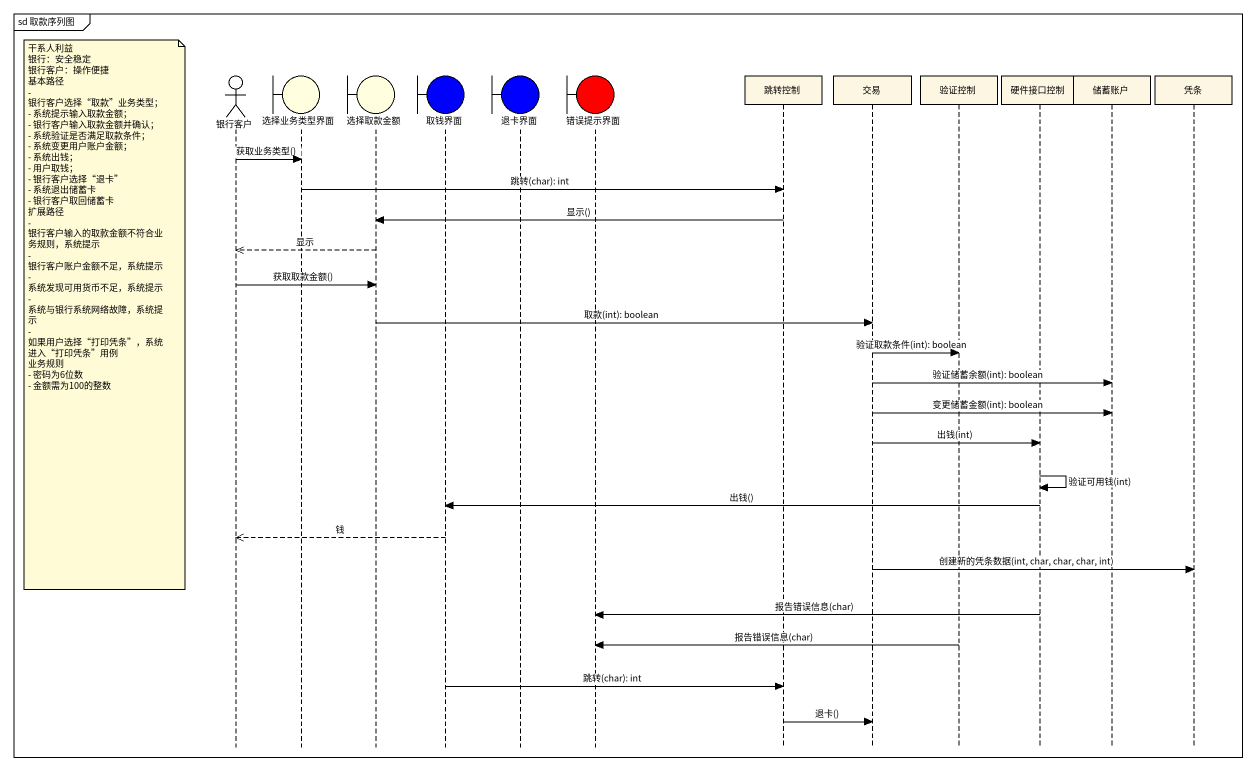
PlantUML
@startuml
mainframe sd 取款序列图
hide footbox
actor 银行客户
boundary 选择业务类型界面 #FFFFE0
boundary 选择取款金额 #FFFFE0
boundary 取钱界面 #0000FF
boundary 退卡界面 #0000FF
boundary 错误提示界面 #FF0000
participant 跳转控制
participant 交易
participant 验证控制
participant 硬件接口控制
participant 储蓄账户
participant 凭条

银行客户 -> 选择业务类型界面 : 获取业务类型()
选择业务类型界面 -> 跳转控制 : 跳转(char): int
跳转控制 -> 选择取款金额 : 显示()
选择取款金额 -->> 银行客户 : 显示
银行客户 -> 选择取款金额 : 获取取款金额()
note left of 银行客户
  干系人利益
  银行：安全稳定
  银行客户：操作便捷
  基本路径
  - 银行客户选择“取款”业务类型；
  - 系统提示输入取款金额；
  - 银行客户输入取款金额并确认；
  - 系统验证是否满足取款条件；
  - 系统变更用户账户金额；
  - 系统出钱；
  - 用户取钱；
  - 银行客户选择“退卡”
  - 系统退出储蓄卡
  - 银行客户取回储蓄卡
  扩展路径
  - 银行客户输入的取款金额不符合业务规则，系统提示
  - 银行客户账户金额不足，系统提示
  - 系统发现可用货币不足，系统提示
  - 系统与银行系统网络故障，系统提示
  - 如果用户选择“打印凭条”，系统进入“打印凭条”用例
  业务规则
  - 密码为6位数
  - 金额需为100的整数
end note
选择取款金额 -> 交易 : 取款(int): boolean
交易 -> 验证控制 : 验证取款条件(int): boolean
交易 -> 储蓄账户 : 验证储蓄余额(int): boolean
交易 -> 储蓄账户 : 变更储蓄金额(int): boolean
交易 -> 硬件接口控制 : 出钱(int)
硬件接口控制 -> 硬件接口控制 : 验证可用钱(int)
硬件接口控制 -> 取钱界面 : 出钱()
取钱界面 -->> 银行客户 : 钱
交易 -> 凭条 : 创建新的凭条数据(int, char, char, char, int)
硬件接口控制 -> 错误提示界面 : 报告错误信息(char)
验证控制 -> 错误提示界面 : 报告错误信息(char)
取钱界面 -> 跳转控制 : 跳转(char): int
跳转控制 -> 交易 : 退卡()
@enduml
